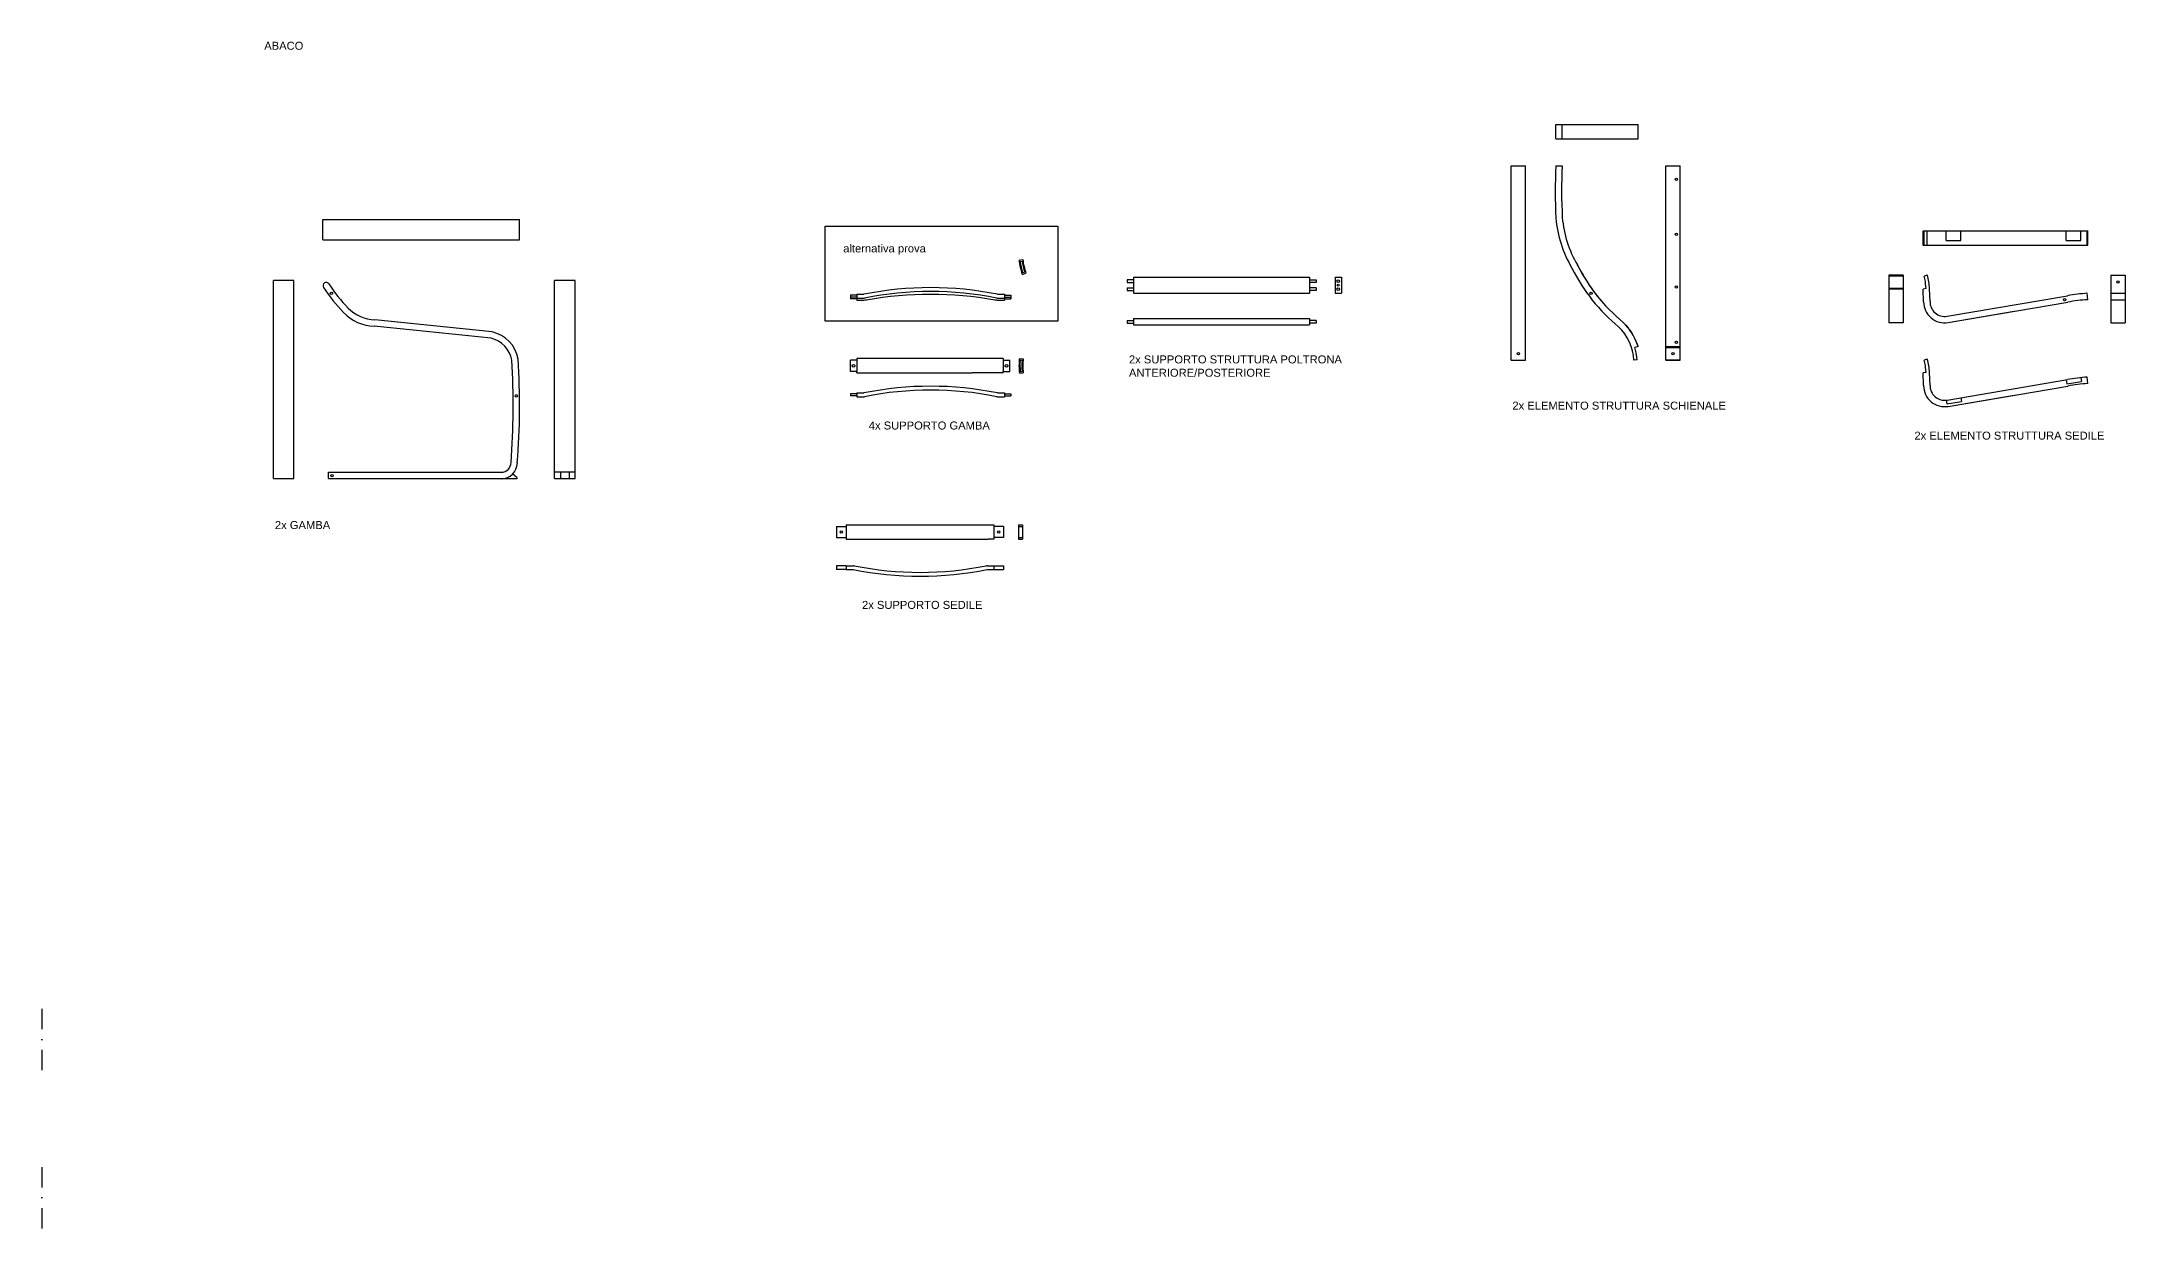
# Model space of a CAD drawing. Header units: millimetres. Extents: x -29 to 1292, y 25 to 454.
# Drawn here: x 641 to 1292, y 81 to 454 of the extents above; entities that cross this region are included whole.
import ezdxf

# ---------------------------------------------------------------- set-up
doc = ezdxf.new("R2010")
doc.units = ezdxf.units.MM
doc.linetypes.add('TRATTOPUNTO', pattern=[25.4, 12.7, -6.35, 0, -6.35])
doc.layers.get('0').update_dxf_attribs({"color": 70})
for name, color, linetype in [('CONTORNO SEZIONI', 26, 'Continuous'), ('G-ANNO-TEXT', 3, 'Continuous'), ('VITIGIUSTO', 61, 'Continuous')]:
    doc.layers.add(name, color=color, linetype=linetype)
doc.styles.get("Standard").update_dxf_attribs({"font": 'arial.ttf'})

msp = doc.modelspace()

# ---------------------------------------------------------------- linework, layer by layer
for p, q in [((1113.97, 428.11), (1139.64, 428.11)), ((1113.97, 423.61), (1113.97, 428.11)), ((1113.97, 423.61), (1139.64, 423.61)), ((1115.97, 423.61), (1115.97, 428.11)), ((1139.64, 423.61), (1139.64, 428.11)), ((1100.01, 415.21), (1104.51, 415.21)), ((1100.01, 354.4), (1100.01, 415.21)), ((1104.51, 354.4), (1104.51, 415.21)), ((1113.97, 415.21), (1115.97, 415.21)), ((1148.33, 415.21), (1152.83, 415.21)), ((1148.33, 354.4), (1148.33, 415.21)), ((1152.83, 354.4), (1152.83, 415.21)), ((728.73, 398.43), (790.17, 398.43)), ((728.73, 392.03), (728.73, 398.43)), ((790.17, 392.03), (790.17, 398.43)), ((728.73, 392.03), (790.17, 392.03)), ((1228.73, 394.86), (1280.15, 394.86)), ((1228.73, 390.36), (1228.73, 394.86)), ((1229.06, 390.36), (1229.06, 394.86)), ((1230.02, 390.36), (1230.02, 394.86)), ((1235.98, 391.86), (1235.98, 394.86)), ((1235.98, 391.86), (1240.48, 391.86)), ((1240.48, 391.86), (1240.48, 394.86)), ((1273.48, 391.86), (1273.48, 394.86)), ((1273.48, 391.86), (1277.98, 391.86)), ((1277.98, 391.86), (1277.98, 394.86)), ((1280.04, 390.36), (1280.04, 394.86)), ((1280.04, 391.86), (1280.15, 391.86)), ((1280.15, 390.36), (1280.15, 394.86)), ((946.22, 385.73), (947.41, 385.92)), ((946.58, 385.29), (947.18, 385.38)), ((1228.73, 390.36), (1280.15, 390.36)), ((947.22, 381.28), (948.37, 381.62)), ((947.35, 381.84), (947.93, 382.01)), ((982.04, 379.54), (980.04, 379.54)), ((980.04, 379.54), (980.04, 378.74)), ((980.04, 378.74), (982.04, 378.74)), ((982.04, 380.39), (1037.04, 380.39)), ((982.04, 380.39), (982.04, 375.39)), ((1037.04, 380.39), (1037.04, 375.39)), ((1037.04, 379.54), (1039.04, 379.54)), ((1039.04, 378.74), (1037.04, 378.74)), ((1039.04, 379.54), (1039.04, 378.74)), ((1044.98, 380.39), (1044.98, 375.39)), ((1044.98, 380.39), (1046.98, 380.39)), ((1046.98, 380.39), (1046.98, 375.39)), ((1217.98, 380.99), (1217.98, 366.13)), ((1222.48, 380.99), (1217.98, 380.99)), ((1222.48, 380.72), (1217.98, 380.72)), ((1222.48, 380.99), (1222.48, 366.13)), ((1230.02, 380.99), (1229.06, 380.72)), ((1287.41, 380.99), (1287.41, 366.13)), ((1287.41, 380.99), (1291.91, 380.99)), ((1291.91, 380.99), (1291.91, 366.13)), ((893.52, 374.75), (893.52, 373.67)), ((895.52, 374.75), (893.52, 374.75)), ((895.52, 374.1), (893.52, 374.1)), ((895.52, 373.67), (893.52, 373.67)), ((895.52, 375.04), (897.65, 375.04)), ((895.52, 375.04), (895.52, 373.25)), ((895.52, 373.84), (897.65, 373.84)), ((939.58, 375.04), (941.72, 375.04)), ((939.58, 373.84), (941.72, 373.84)), ((941.72, 375.04), (941.71, 373.25)), ((941.72, 374.75), (943.72, 374.75)), ((941.72, 374.1), (943.72, 374.1)), ((941.72, 373.67), (943.72, 373.67)), ((943.72, 374.75), (943.72, 373.67)), ((980.04, 377.04), (982.04, 377.04)), ((980.04, 377.04), (980.04, 376.24)), ((980.04, 376.24), (982.04, 376.24)), ((982.04, 375.39), (1037.04, 375.39)), ((1039.04, 377.04), (1037.04, 377.04)), ((1039.04, 376.24), (1037.04, 376.24)), ((1039.04, 377.04), (1039.04, 376.24)), ((1044.98, 375.39), (1046.98, 375.39)), ((1222.48, 376.82), (1217.98, 376.82)), ((1222.48, 376.69), (1217.98, 376.69)), ((1229.72, 376.82), (1228.73, 376.69)), ((1236.23, 368.2), (1273.83, 374.59)), ((1236.56, 366.22), (1273.93, 372.57)), ((1280.15, 373.35), (1280.04, 375.35)), ((1287.41, 375.35), (1291.91, 375.35)), ((1287.41, 373.35), (1291.91, 373.35)), ((980.04, 366.86), (980.04, 366.06)), ((980.04, 366.86), (982.04, 366.86)), ((980.04, 366.06), (982.04, 366.06)), ((982.04, 367.46), (1037.04, 367.46)), ((982.04, 367.46), (982.04, 365.46)), ((982.04, 365.46), (1037.04, 365.46)), ((1037.04, 367.46), (1037.04, 365.46)), ((1039.04, 366.86), (1037.04, 366.86)), ((1039.04, 366.06), (1037.04, 366.06)), ((1039.04, 366.86), (1039.04, 366.06)), ((1222.48, 366.13), (1217.98, 366.13)), ((1236.56, 366.22), (1257.13, 369.72)), ((1287.41, 366.13), (1291.91, 366.13)), ((1139.64, 358.7), (1138.67, 358.43)), ((1148.33, 358.69), (1152.83, 358.69)), ((1148.33, 358.43), (1152.83, 358.43)), ((895.52, 354.45), (893.52, 354.45)), ((893.52, 350.95), (893.52, 354.45)), ((941.32, 354.95), (895.52, 354.95)), ((895.52, 354.95), (895.52, 354.45)), ((895.52, 354.45), (895.52, 350.95)), ((941.32, 354.95), (941.32, 354.45)), ((941.32, 354.45), (943.32, 354.45)), ((941.32, 354.45), (941.32, 350.95)), ((943.32, 350.95), (943.32, 354.45)), ((946.32, 354.91), (947.52, 354.84)), ((946.58, 354.4), (947.18, 354.36)), ((1100.01, 354.4), (1104.51, 354.4)), ((1139.33, 354.53), (1138.34, 354.4)), ((1148.33, 354.53), (1152.83, 354.53)), ((1148.33, 354.4), (1152.83, 354.4)), ((1230.02, 354.77), (1229.06, 354.49)), ((895.52, 350.95), (893.52, 350.95)), ((895.52, 350.45), (895.52, 350.95)), ((895.52, 350.45), (931.58, 350.45)), ((941.32, 350.45), (931.58, 350.45)), ((941.32, 350.45), (941.32, 350.95)), ((941.32, 350.95), (943.32, 350.95)), ((946.34, 350.35), (947.54, 350.43)), ((946.6, 350.87), (947.19, 350.91)), ((1229.72, 350.6), (1228.73, 350.47)), ((1236.23, 341.97), (1273.83, 348.37)), ((1236.56, 340), (1273.93, 346.35)), ((1273.46, 348.31), (1273.68, 347)), ((1273.68, 347), (1278.18, 347.77)), ((1277.98, 348.96), (1278.18, 347.77)), ((1280.15, 347.13), (1280.04, 349.13)), ((893.52, 343.9), (893.52, 343.25)), ((895.52, 343.9), (893.52, 343.9)), ((895.52, 343.25), (893.52, 343.25)), ((895.52, 344.18), (897.65, 344.18)), ((895.52, 344.18), (895.52, 342.98)), ((895.52, 342.98), (897.65, 342.98)), ((939.58, 344.18), (941.72, 344.18)), ((939.58, 342.98), (941.72, 342.98)), ((941.72, 344.18), (941.72, 342.98)), ((941.72, 343.9), (943.72, 343.9)), ((941.72, 343.25), (943.72, 343.25)), ((943.72, 343.9), (943.72, 343.25)), ((1235.98, 341.94), (1236.18, 340.74)), ((1236.18, 340.74), (1240.68, 341.5)), ((1236.56, 340), (1257.13, 343.5)), ((1240.48, 342.7), (1240.68, 341.5)), ((730.45, 317.39), (730.45, 319.39)), ((730.45, 319.39), (784.45, 319.39)), ((807.53, 319.39), (801.13, 319.39)), ((802.98, 319.39), (802.98, 317.39)), ((805.68, 319.39), (805.68, 317.39)), ((730.45, 317.39), (789.45, 317.39)), ((789.45, 317.69), (787.98, 318.85)), ((789.45, 317.39), (789.45, 317.69)), ((889.2, 302.47), (892.2, 302.47)), ((889.2, 302.47), (889.2, 298.97)), ((892.2, 302.97), (892.2, 298.47)), ((938.4, 302.97), (938.4, 298.47)), ((941.4, 302.47), (938.4, 302.47)), ((941.4, 302.47), (941.4, 298.97)), ((946.11, 302.97), (947.31, 302.97)), ((946.11, 302.97), (946.11, 298.47)), ((946.11, 302.47), (947.31, 302.47)), ((947.31, 302.97), (947.31, 298.47)), ((889.2, 298.97), (892.2, 298.97)), ((892.2, 298.47), (894.06, 298.47)), ((894.06, 298.47), (936.54, 298.47)), ((938.4, 298.47), (936.54, 298.47)), ((941.4, 298.97), (938.4, 298.97)), ((946.11, 298.97), (947.31, 298.97)), ((946.11, 298.47), (947.31, 298.47)), ((889.2, 290.18), (889.2, 288.98)), ((892.24, 290.18), (889.2, 290.18)), ((892.24, 288.98), (889.2, 288.98)), ((892.2, 290.18), (892.2, 288.98)), ((892.24, 290.18), (894.38, 290.18)), ((892.24, 288.98), (894.38, 288.98)), ((936.31, 290.18), (938.34, 290.18)), ((936.31, 288.98), (938.44, 288.98)), ((938.34, 290.18), (941.4, 290.18)), ((938.4, 290.18), (938.4, 288.98)), ((938.44, 288.98), (941.4, 288.98)), ((941.4, 290.18), (941.4, 288.98))]:
    msp.add_line(p, q)
at = {"linetype": 'Continuous', "ltscale": 0.03}
msp.add_line((892.2, 302.97), (938.4, 302.97), dxfattribs=at)
for points in [[(1113.97, 415.21, 0.025893), (1113.99, 398.89, 0.112853), (1118.99, 383.22, 0.112853)], [(1115.97, 415.21, 0.025689), (1115.99, 399.03, 0.112629), (1120.71, 384.24, 0.112629)], [(1229.43, 378.99, 0.025529), (1229.06, 380.72)], [(1229.72, 376.82), (1229.52, 378.36, 0.009219), (1229.43, 378.99, 0.003439)], [(1230.89, 372.78), (1230.72, 376.78, 0.061931), (1230.02, 380.99, 0.061931)], [(895.52, 373.25), (897.65, 373.25, 0.045028), (898.53, 373.32, -0.090239), (938.7, 373.32, 0.038377), (939.45, 373.25), (941.71, 373.25)], [(787.74, 354.43, 0.304175), (781.26, 361.29), (744.76, 365.04)], [(789.71, 354.77, 0.307514), (781.58, 363.27), (744.96, 367.03)], [(1138.34, 354.4), (1138.34, 354.4, 0.195524), (1133.56, 364.89)], [(1139.64, 358.7, 0.131995), (1134.94, 366.35)], [(1139.64, 358.7, 0.111466), (1135.91, 365.35)], [(1139.05, 356.7, 0.025529), (1138.67, 358.43)], [(1139.33, 354.53), (1139.14, 356.07, 0.009219), (1139.05, 356.7, 0.003439)], [(1229.43, 352.77, 0.025529), (1229.06, 354.49)], [(1229.72, 350.6), (1229.52, 352.14, 0.009219), (1229.43, 352.77, 0.003439)], [(1230.89, 346.56), (1230.72, 350.55, 0.061931), (1230.02, 354.77, 0.061931)]]:
    msp.add_lwpolyline(points, format="xyb")
msp.add_lwpolyline([(885.7, 396.33), (958.34, 396.33), (958.34, 366.64), (885.7, 366.64)], close=True)
for points in [[(713.26, 317.39), (713.26, 379.39)], [(713.26, 317.39), (719.66, 317.39), (719.66, 319.39), (719.66, 379.39), (713.26, 379.39)], [(801.13, 317.39), (801.13, 379.39)], [(801.13, 317.39), (807.53, 317.39), (807.53, 319.39), (807.53, 379.39), (801.13, 379.39)], [(1228.89, 372.7), (1228.73, 376.69)], [(1228.89, 346.48), (1228.73, 350.47)]]:
    msp.add_lwpolyline(points)
for centre in [(1045.98, 379.14), (1045.98, 376.64)]:
    msp.add_circle(centre, 0.4)
for centre, radius, start, end in [((969.89, 388.69), 23.85, 187.11616, 198.08868), ((969.89, 388.69), 23.55, 188.30853, 196.89631), ((969.89, 388.69), 22.95, 188.28993, 196.9149), ((969.89, 388.69), 22.65, 187.01527, 198.18957), ((1110.38, 378.14), 12, 26.98658, 30.58115), ((729.73, 377.74), 1, 33.48581, 213.48581), ((775.59, 408.08), 53.98, 213.48581, 223.78261), ((1169.54, 408.44), 56.49, 206.50894, 230.57485), ((1169.54, 408.44), 54.49, 206.50894, 230.57485), ((1169.18, 408.08), 53.98, 206.65935, 223.78261), ((775.59, 408.08), 55.98, 213.48581, 223.78261), ((897.65, 375.45), 0.411, 270, 280.31271), ((897.65, 375.45), 1.61, 270, 280.87674), ((918.62, 271.89), 105.25, 78.55029, 101.44971), ((918.62, 271.89), 104.05, 78.54591, 101.45409), ((939.58, 375.45), 1.61, 259.12326, 270), ((939.58, 375.45), 0.411, 259.68729, 270), ((1235.46, 372.7), 6.57, 180, 279.6588), ((1235.46, 372.7), 4.57, 178.98216, 279.65289), ((1282.9, 326.15), 49.28, 93.32675, 100.59563), ((1282.9, 326.15), 47.28, 93.32675, 100.92675), ((745.28, 379.03), 14, 223.78261, 267.87817), ((745.29, 379.06), 12.03, 223.81291, 268.41265), ((558.8, 340.11), 229.38, 355.58021, 3.58126), ((565.45, 340.24), 224.73, 355.42265, 3.70656), ((970.07, 352.75), 23.85, 174.80417, 185.77669), ((970.07, 352.75), 23.55, 175.99655, 184.58432), ((970.07, 352.75), 22.95, 175.97795, 184.60292), ((970.07, 352.75), 22.65, 174.70329, 185.87758), ((918.62, 241.04), 105.25, 78.55029, 101.44971), ((918.62, 241.04), 104.05, 78.54591, 101.45409), ((1235.46, 346.48), 6.57, 180, 279.6588), ((1235.46, 346.48), 4.57, 178.98216, 279.65289), ((1282.9, 299.93), 49.28, 93.32675, 100.59563), ((1282.9, 299.93), 47.28, 93.32675, 100.92675), ((897.65, 344.59), 0.411, 270, 280.31271), ((897.65, 344.59), 1.61, 270, 280.87674), ((939.58, 344.59), 1.61, 259.12326, 270), ((939.58, 344.59), 0.411, 259.68729, 270), ((784.41, 322.48), 3.1, 270.72673, 359.06386), ((784.44, 322.41), 5.03, 270.13069, 358.75), ((894.38, 288.57), 1.61, 79.12326, 90), ((894.38, 288.57), 0.411, 79.68729, 90), ((915.34, 392.13), 105.25, 258.55029, 281.44971), ((915.34, 392.13), 104.05, 258.54591, 281.45409), ((936.31, 288.57), 1.61, 90, 100.87674), ((936.31, 288.57), 0.411, 90, 100.31271)]:
    msp.add_arc(centre, radius, start, end)
at = {"layer": 'CONTORNO SEZIONI', "linetype": 'TRATTOPUNTO', "ltscale": 0.5}
for points in [[(640.84, 151.56), (640.84, 130.55)], [(640.84, 102.08), (640.84, 81.08)]]:
    msp.add_lwpolyline(points, dxfattribs=at)
at = {"layer": 'VITIGIUSTO'}
for centre, radius in [((1151.62, 410.96), 0.377), ((1151.62, 393.8), 0.377), ((1045.98, 377.89), 0.293), ((1151.62, 377.3), 0.377), ((1289.66, 378.9), 0.377), ((731.39, 375.34), 0.377), ((1124.99, 375.34), 0.377), ((1272.95, 373.35), 0.377), ((1151.62, 360), 0.377), ((894.52, 352.7), 0.417), ((942.32, 352.7), 0.417), ((1102.26, 356.48), 0.377), ((1150.58, 356.48), 0.377), ((789.18, 343.28), 0.377), ((731.59, 318.34), 0.377), ((890.7, 300.72), 0.377), ((939.9, 300.72), 0.377)]:
    msp.add_circle(centre, radius, dxfattribs=at)

# ---------------------------------------------------------------- texts
at = {"char_height": 2.5, "attachment_point": 1}
for s, width, insert in [('ABACO', 111.5452, (710.38, 454.01)), ('alternativa prova', 25.5402, (891.3, 390.64))]:
    msp.add_mtext_dynamic_manual_height_columns(s, width=width, gutter_width=12.5, heights=[0], dxfattribs=dict(at, insert=insert))
at = {"layer": 'G-ANNO-TEXT', "char_height": 2.5, "attachment_point": 1}
for s, width, heights, insert in [('2x SUPPORTO STRUTTURA POLTRONA ANTERIORE/POSTERIORE', 71.1225, [9.41], (980.58, 355.93)), ('2x ELEMENTO STRUTTURA SCHIENALE', 71.4388, [7.86], (1100.38, 341.48)), ('4x SUPPORTO GAMBA', 39.678, [0], (899.28, 335.26)), ('2x ELEMENTO STRUTTURA SEDILE', 64.4461, [8.93], (1226.01, 332.1)), ('2x GAMBA', 39.678, [0], (713.72, 304.13)), ('2x SUPPORTO SEDILE', 39.678, [0], (897.17, 279.16))]:
    msp.add_mtext_dynamic_manual_height_columns(s, width=width, gutter_width=12.5, heights=heights, dxfattribs=dict(at, insert=insert))

doc.saveas('drawing.dxf')
